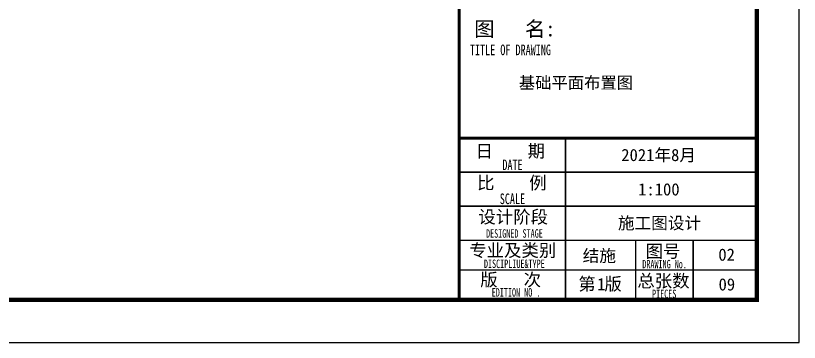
# Model space of a CAD drawing. Extents: x 169490 to 7584583, y -2399407 to 1374371.
# Drawn here: x 1451619 to 1470035, y 795791 to 803473 of the extents above; entities that cross this region are included whole.
import ezdxf

# ---------------------------------------------------------------- set-up
doc = ezdxf.new("R2010")
doc.units = 0
doc.header["$LTSCALE"] = 100
for name, color, linetype, lineweight in [('可改文字', 6, 'CONTINUOUS', 18), ('图签', 147, 'CONTINUOUS', 18), ('砼柱', 2, 'CONTINUOUS', 35)]:
    doc.layers.add(name, color=color, linetype=linetype, lineweight=lineweight)
doc.layers.add('图框', color=140, linetype='CONTINUOUS')
doc.layers.add('图签文字', color=147, linetype='CONTINUOUS')
doc.styles.add('宋体', font='')
doc.styles.add('建筑图签-1', font='simhei.ttf', dxfattribs={"width": 0.7})
doc.styles.get('宋体').set_extended_font_data('SimSun')

msp = doc.modelspace()

# ---------------------------------------------------------------- linework, layer by layer
at = {"layer": '图框'}
msp.add_lwpolyline([(1385935.3, 795791.4), (1470035.3, 795791.4), (1470035.3, 855191.4), (1385935.3, 855191.4)], close=True, dxfattribs=at)
at = {"layer": '图框', "const_width": 100}
msp.add_lwpolyline([(1388435.3, 796791.4), (1469035.3, 796791.4), (1469035.3, 854191.4), (1388435.3, 854191.4)], close=True, dxfattribs=at)
at = {"layer": '图框'}
for points, const_width in [([(1462040.2, 796791.4), (1462040.2, 854191.4)], 70), ([(1462040.2, 800591.8), (1469040.2, 800591.8)], 70), ([(1464540.2, 798191.8), (1464540.2, 800591.8)], 35), ([(1462040.2, 799791.8), (1469040.2, 799791.8)], 35), ([(1462040.2, 798991.8), (1469040.2, 798991.8)], 35), ([(1462040.2, 798191.8), (1469040.2, 798191.8)], 35), ([(1462040.2, 798191.8), (1468540.2, 798191.8)], 35), ([(1464540.2, 796791.8), (1464540.2, 798191.8)], 35), ([(1466190.2, 796791.8), (1466190.2, 798191.8)], 35), ([(1466190.2, 796791.8), (1466190.2, 798191.8)], 35), ([(1466190.2, 796791.8), (1466190.2, 798191.8)], 35), ([(1467540.2, 796791.4), (1467540.2, 798191.4)], 35), ([(1462040.2, 797491.8), (1466190.2, 797491.8)], 35), ([(1466190.2, 797491.4), (1469040.2, 797491.4)], 35)]:
    msp.add_lwpolyline(points, dxfattribs=dict(at, const_width=const_width))
at = {"layer": '砼柱', "ltscale": 10}
msp.add_lwpolyline([(1388435.3, 854191.4), (1462040.2, 854191.4), (1462040.2, 796791.4), (1388435.3, 796791.4)], close=True, dxfattribs=at)

# ---------------------------------------------------------------- texts
at = {"layer": '可改文字', "color": 3, "style": '宋体'}
msp.add_text('基础平面布置图', height=281.28, dxfattribs=at).set_placement((1463442.6, 801756))
at = {"layer": '图框', "style": '建筑图签-1', "width": 0.7}
for s, height, p in [('TITLE OF DRAWING', 250, (1462294.2, 802543.9)), ('DATE', 250, (1463056.7, 799840.6)), ('SCALE', 250, (1462995.4, 799041.4)), ('DESIGNED STAGE', 200, (1462672.9, 798251.3)), ('DISCIPLIUE&TYPE', 200, (1462623.1, 797538.6)), ('DRAWING No.', 200, (1466345.3, 797531.3)), ('EDITION NO .', 200, (1462806.7, 796865.6)), ('PIECES', 200, (1466574, 796831.3))]:
    msp.add_text(s, height=height, dxfattribs=at).set_placement(p)
at = {"layer": '图签', "color": 2, "style": '宋体'}
for s, height, p in [('2021年8月', 286.68, (1465850.2, 800053.2)), ('1:100', 286.68, (1466246.6, 799245.5)), ('施工图设计', 286.68, (1465772.6, 798453.2)), ('结施', 286.68, (1464944.5, 797684.2)), ('1', 286.7, (1465283.6, 797016.5)), ('09', 286.68, (1468136.8, 797010.5))]:
    msp.add_text(s, height=height, dxfattribs=at).set_placement(p)
at = {"layer": '图签', "color": 3, "style": '宋体'}
msp.add_text('02', height=286.68, dxfattribs=at).set_placement((1468131.9, 797710.5))
at = {"layer": '图签文字', "color": 7, "style": '建筑图签-1'}
for s, height, p in [('图   名:', 350, (1462395.5, 802986.6)), ('日    期', 300, (1462424.1, 800140.2)), ('比    例', 300, (1462462.5, 799393)), ('设计阶段', 300, (1462492.1, 798591.1)), ('专业及类别', 300, (1462278.2, 797804.5)), ('图号', 300, (1466421.1, 797785.8)), ('版   次 ', 300, (1462536.3, 797114.4)), ('第 版', 300, (1464841, 797014.8)), ('总张数', 300, (1466228, 797085.8))]:
    msp.add_text(s, height=height, dxfattribs=at).set_placement(p)

doc.saveas('drawing.dxf')
